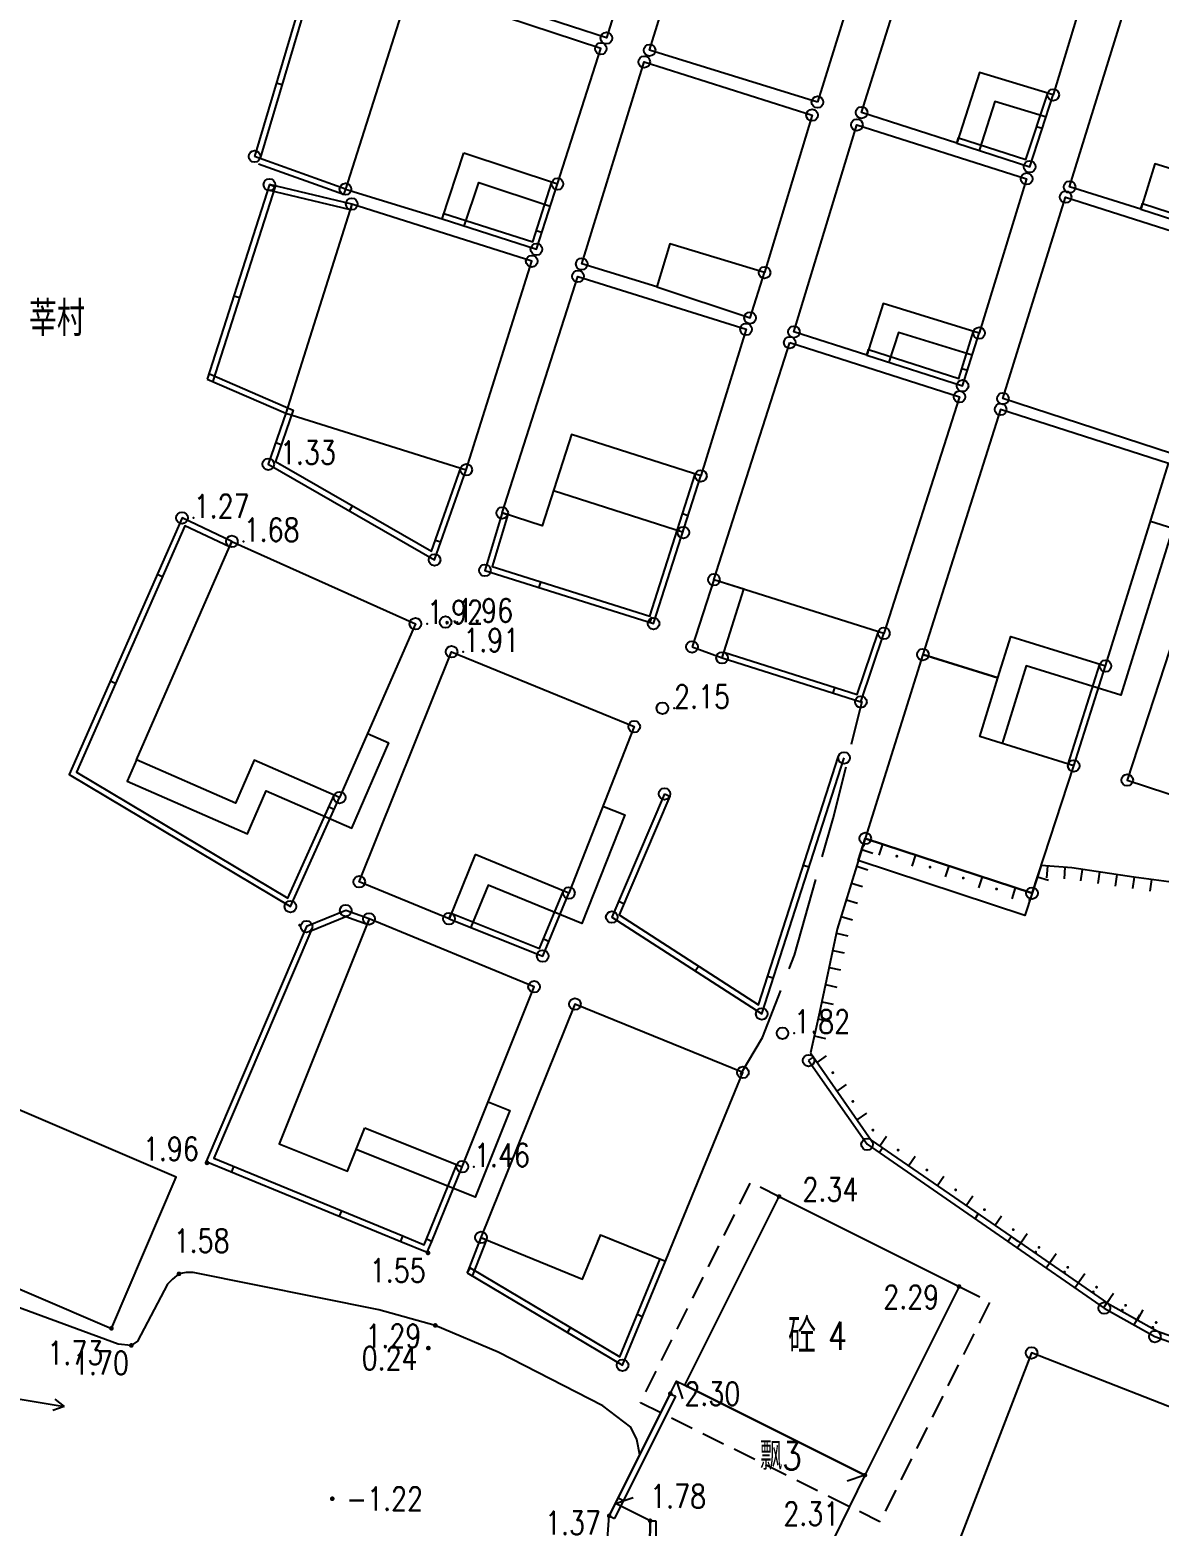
# Model space of a CAD drawing. Extents: x 500036 to 1001740, y 2543128 to 5086681.
# Drawn here: x 500844.6 to 500893, y 2544187.8 to 2544251.9 of the extents above; entities that cross this region are included whole.
import ezdxf
from ezdxf.enums import TextEntityAlignment as Align

# ---------------------------------------------------------------- set-up
doc = ezdxf.new("R2010")
doc.units = 0
doc.header["$LTSCALE"] = 0.5
doc.linetypes.add('X5', pattern=[3, 2, -1])
doc.layers.get('0').update_dxf_attribs({"linetype": 'CONTINUOUS', "lineweight": 5})
doc.layers.add('GCD', color=8, linetype='CONTINUOUS')
doc.layers.add('地形图', color=8, linetype='CONTINUOUS')
doc.styles.add('HZ', font='romans.shx', dxfattribs={"width": 0.8, "bigfont": 'hztxt.shx'})
doc.linetypes.add('10421', pattern='A,2,[150,AAA.SHX,S=1,R=0,X=0,Y=1],1e-11', length=2)

# ---------------------------------------------------------------- blocks, each defined once
blk = doc.blocks.new('GC200')
at = {"linetype": 'Continuous', "const_width": 0.2, "flags": 128}
blk.add_lwpolyline([(-0.1, 0, 1), (0.1, 0, 1)], format="xyb", close=True, dxfattribs=at)
blk = doc.blocks.new('VH')
at = {"const_width": 0.000125}
blk.add_lwpolyline([(-0.00006, 0, 1), (0.00006, 0, 1)], format="xyb", close=True, dxfattribs=at)
blk = doc.blocks.new('HM')
for p, q in [((0, 0), (0.00725, 0)), ((0.00325, 0), (0.00325, 0)), ((0.00635, 0.0005), (0.00725, 0)), ((0.00725, 0), (0.00635, -0.0005))]:
    blk.add_line(p, q)

msp = doc.modelspace()

# ---------------------------------------------------------------- linework, layer by layer
at = {"layer": '地形图', "linetype": 'Continuous'}
for p, q in [((500855.157, 2544249.648), (500855.397, 2544249.576)), ((500887.995, 2544247.693), (500887.758, 2544247.771)), ((500884.336, 2544247.065), (500884.413, 2544247.303)), ((500854.86, 2544245.29), (500855.098, 2544245.214)), ((500858.12, 2544245.1), (500858.036, 2544244.865)), ((500858.39, 2544244.46), (500858.333, 2544244.217)), ((500892.227, 2544244.243), (500892.303, 2544244.48)), ((500862.264, 2544243.821), (500862.34, 2544244.059)), ((500866.54, 2544243.234), (500866.301, 2544243.311)), ((500853.335, 2544240.528), (500853.574, 2544240.452)), ((500880.473, 2544237.982), (500880.549, 2544238.22)), ((500884.786, 2544237.327), (500884.548, 2544237.402)), ((500855.128, 2544234.235), (500855.365, 2544234.154)), ((500858.297, 2544231.305), (500858.421, 2544231.522)), ((500864.84, 2544231.22), (500865.079, 2544231.148)), ((500872.811, 2544231.098), (500872.573, 2544231.175)), ((500853.25, 2544230), (500853.143, 2544229.774)), ((500862.205, 2544229.962), (500861.969, 2544230.045)), ((500850.049, 2544228.599), (500850.278, 2544228.499)), ((500866.419, 2544228.029), (500866.494, 2544228.267)), ((500871.187, 2544226.525), (500871.262, 2544226.764)), ((500874.27, 2544225.01), (500874.346, 2544225.248)), ((500848.036, 2544224.023), (500848.264, 2544223.922)), ((500879.035, 2544223.496), (500879.111, 2544223.735)), ((500889.35, 2544220.38), (500889.112, 2544220.456)), ((500871.8, 2544219.18), (500872.03, 2544219.082)), ((500857.64, 2544218.511), (500857.412, 2544218.614)), ((500881.144, 2544217.029), (500880.988, 2544216.554)), ((500880.262, 2544216.792), (500880.74, 2544216.645)), ((500882.569, 2544216.56), (500882.413, 2544216.085)), ((500877.993, 2544216.036), (500877.755, 2544216.113)), ((500880.041, 2544216.076), (500880.519, 2544215.928)), ((500883.994, 2544216.092), (500883.838, 2544215.617)), ((500885.419, 2544215.624), (500885.263, 2544215.149)), ((500887.793, 2544215.63), (500888.268, 2544215.474)), ((500888.222, 2544216.085), (500888.186, 2544215.587)), ((500888.97, 2544216.032), (500888.935, 2544215.534)), ((500889.714, 2544215.944), (500889.641, 2544215.45)), ((500890.456, 2544215.834), (500890.382, 2544215.339)), ((500891.198, 2544215.724), (500891.124, 2544215.229)), ((500891.94, 2544215.613), (500891.871, 2544215.118)), ((500879.82, 2544215.359), (500880.297, 2544215.212)), ((500886.844, 2544215.155), (500886.688, 2544214.68)), ((500892.683, 2544215.511), (500892.614, 2544215.016)), ((500869.833, 2544214.583), (500870.062, 2544214.485)), ((500879.598, 2544214.643), (500880.076, 2544214.495)), ((500859.13, 2544213.82), (500859.045, 2544213.585)), ((500862.56, 2544213.83), (500862.652, 2544214.062)), ((500879.377, 2544213.926), (500879.855, 2544213.778)), ((500879.171, 2544213.205), (500879.66, 2544213.101)), ((500866.838, 2544212.852), (500866.607, 2544212.948)), ((500879.015, 2544212.472), (500879.504, 2544212.368)), ((500873.116, 2544211.592), (500873.252, 2544211.802)), ((500878.859, 2544211.738), (500879.348, 2544211.634)), ((500876.461, 2544211.277), (500876.223, 2544211.353)), ((500878.703, 2544211.005), (500879.192, 2544210.901)), ((500878.547, 2544210.271), (500879.036, 2544210.167)), ((500878.387, 2544209.538), (500878.874, 2544209.427)), ((500878.221, 2544208.807), (500878.708, 2544208.696)), ((500877.98, 2544207.75), (500878.185, 2544207.893)), ((500878.341, 2544207.669), (500878.751, 2544207.956)), ((500879.201, 2544206.44), (500879.611, 2544206.727)), ((500880.06, 2544205.211), (500880.47, 2544205.497)), ((500881, 2544203.808), (500881.142, 2544204.014)), ((500881.029, 2544204.091), (500881.313, 2544204.503)), ((500882.264, 2544203.239), (500882.548, 2544203.651)), ((500853.242, 2544202.981), (500853.337, 2544203.212)), ((500883.498, 2544202.387), (500883.782, 2544202.799)), ((500884.733, 2544201.535), (500885.017, 2544201.947)), ((500857.866, 2544201.079), (500857.961, 2544201.31)), ((500885.115, 2544200.968), (500885.257, 2544201.173)), ((500885.967, 2544200.683), (500886.251, 2544201.095)), ((500860.488, 2544200), (500860.583, 2544200.231)), ((500863.93, 2544200.17), (500864.163, 2544200.079)), ((500863.93, 2544200.17), (500864.163, 2544200.079)), ((500886.517, 2544200), (500886.659, 2544200.206)), ((500887.07, 2544199.922), (500887.354, 2544200.333)), ((500861.822, 2544200), (500861.591, 2544200.095)), ((500886.928, 2544199.716), (500887.212, 2544200.127)), ((500886.928, 2544199.716), (500887.212, 2544200.127)), ((500863.336, 2544198.648), (500863.464, 2544198.863)), ((500888.163, 2544198.864), (500888.447, 2544199.275)), ((500888.305, 2544199.07), (500888.589, 2544199.481)), ((500889.397, 2544198.012), (500889.681, 2544198.423)), ((500889.539, 2544198.217), (500889.823, 2544198.629)), ((500890.774, 2544197.365), (500891.058, 2544197.777)), ((500890.632, 2544197.16), (500890.916, 2544197.571)), ((500890.632, 2544197.16), (500890.774, 2544197.365)), ((500892.08, 2544196.628), (500892.325, 2544197.064)), ((500867.635, 2544196.095), (500867.763, 2544196.31)), ((500870.858, 2544196.769), (500870.627, 2544196.865)), ((500891.937, 2544196.422), (500892.182, 2544196.858)), ((500872.318, 2544194.009), (500872.572, 2544193.25)), ((500872.05, 2544193.472), (500872.274, 2544193.36)), ((500880.394, 2544189.979), (500879.636, 2544189.723)), ((500869.695, 2544188.769), (500870.455, 2544189.022)), ((500869.812, 2544189.001), (500870.035, 2544188.889)), ((500869.427, 2544188.233), (500869.651, 2544188.121)), ((500871.184, 2544188.024), (500871.434, 2544188.021))]:
    msp.add_line(p, q, dxfattribs=at)
for points in [[(500872.1, 2544260.48), (500869.31, 2544251.59), (500861.81, 2544254.03), (500864.6, 2544262.92)], [(500878.36, 2544248.83), (500871.16, 2544251.05), (500873.91, 2544259.94), (500881.14, 2544257.74)], [(500897.02, 2544244.89), (500892.83, 2544246.189), (500892.227, 2544244.243), (500889.17, 2544245.19), (500892, 2544254.32), (500899.23, 2544252.05)], [(500876.09, 2544241.52), (500872.022, 2544242.75), (500871.468, 2544240.917), (500868.25, 2544241.89), (500870.93, 2544250.55), (500878.13, 2544248.27)], [(500885.29, 2544238.93), (500881.181, 2544240.198), (500880.473, 2544237.982), (500877.35, 2544238.98), (500880.05, 2544247.85), (500887.33, 2544245.54)], [(500863.3, 2544233.07), (500866.11, 2544242.01), (500858.39, 2544244.46), (500855.56, 2544235.49)], [(500893.54, 2544233.77), (500886.31, 2544236.12), (500889, 2544244.76), (500896.22, 2544242.46)], [(500873.36, 2544232.81), (500867.81, 2544234.589), (500866.554, 2544230.671), (500864.84, 2544231.22), (500868.09, 2544241.36), (500875.3, 2544239.09)], [(500877.17, 2544238.52), (500884.45, 2544236.2), (500881.21, 2544226.06), (500873.92, 2544228.36)], [(500890.71, 2544224.66), (500893.41, 2544233.34), (500886.21, 2544235.66), (500882.88, 2544225.15), (500886.1, 2544224.148), (500886.652, 2544225.922)], [(500857.87, 2544219.02), (500854.204, 2544220.619), (500853.404, 2544218.786), (500849.165, 2544220.636), (500853.25, 2544230), (500861.12, 2544226.47)], [(500895.92, 2544218.36), (500899.131, 2544228.11), (500894.82, 2544229.53), (500891.64, 2544219.77)], [(500872.98, 2544225.48), (500874.27, 2544225.01), (500875.2, 2544227.956), (500873.92, 2544228.36)], [(500863.686, 2544216.576), (500862.56, 2544213.83), (500858.71, 2544215.41), (500862.67, 2544225.27), (500870.5, 2544222.06), (500867.7, 2544214.93), (500863.686, 2544216.576)], [(500889.35, 2544220.38), (500885.318, 2544221.634), (500886.1, 2544224.148), (500882.88, 2544225.15), (500880.41, 2544217.27), (500887.56, 2544214.92)], [(500884.25, 2544186.7), (500889.231, 2544184.795), (500888.861, 2544183.827), (500892.41, 2544182.47), (500896.02, 2544191.91), (500887.54, 2544195.22)]]:
    msp.add_lwpolyline(points, close=True, dxfattribs=at)
for points in [[(500884.336, 2544247.065), (500880.25, 2544248.38), (500883.02, 2544257.2), (500890.21, 2544254.9), (500888.47, 2544249.14), (500885.311, 2544250.094), (500884.336, 2544247.065)], [(500860.9, 2544253.83), (500856.78, 2544255.1), (500854.22, 2544246.5)], [(500860.826, 2544253.591), (500856.948, 2544254.787), (500854.46, 2544246.429)], [(500863.202, 2544246.649), (500867.21, 2544245.32), (500869.07, 2544251.12), (500860.9, 2544253.83), (500858.12, 2544245.1), (500862.264, 2544243.821), (500863.202, 2544246.649)], [(500884.336, 2544247.065), (500887.46, 2544246.06), (500888.47, 2544249.14)], [(500884.413, 2544247.303), (500887.3, 2544246.374), (500888.232, 2544249.218)], [(500888.181, 2544248.183), (500885.962, 2544248.853), (500885.288, 2544246.759)], [(500858.12, 2544245.1), (500854.22, 2544246.5)], [(500858.036, 2544244.865), (500854.393, 2544246.172)], [(500854.86, 2544245.29), (500852.19, 2544236.95)], [(500855.098, 2544245.214), (500852.428, 2544236.874)], [(500858.333, 2544244.217), (500854.803, 2544245.047)], [(500858.39, 2544244.46), (500854.86, 2544245.29)], [(500862.264, 2544243.821), (500866.31, 2544242.52), (500867.21, 2544245.32)], [(500862.34, 2544244.059), (500866.148, 2544242.835), (500866.972, 2544245.397)], [(500863.216, 2544243.515), (500863.837, 2544245.385), (500866.904, 2544244.368)], [(500892.227, 2544244.243), (500896.38, 2544242.9), (500897.02, 2544244.89)], [(500892.303, 2544244.48), (500896.219, 2544243.215), (500896.782, 2544244.967)], [(500871.468, 2544240.917), (500875.47, 2544239.58), (500876.09, 2544241.52)], [(500880.473, 2544237.982), (500884.58, 2544236.67), (500885.29, 2544238.93)], [(500880.549, 2544238.22), (500884.417, 2544236.985), (500885.051, 2544239.005)], [(500884.99, 2544237.976), (500881.832, 2544238.951), (500881.426, 2544237.678)], [(500852.19, 2544236.95), (500855.56, 2544235.49), (500854.81, 2544233.31), (500861.94, 2544229.21), (500863.3, 2544233.07)], [(500852.289, 2544237.179), (500855.872, 2544235.627), (500855.114, 2544233.424), (500861.804, 2544229.577), (500863.064, 2544233.153)], [(500865.079, 2544231.148), (500864.41, 2544228.924), (500871.168, 2544226.793), (500873.122, 2544232.886)], [(500864.84, 2544231.22), (500864.1, 2544228.76), (500871.33, 2544226.48), (500873.36, 2544232.81)], [(500872.61, 2544230.38), (500867.034, 2544232.167)], [(500853.25, 2544230), (500851.11, 2544231.01), (500846.27, 2544220.01), (500855.76, 2544214.35), (500857.87, 2544219.02)], [(500853.143, 2544229.774), (500851.235, 2544230.674), (500846.588, 2544220.112), (500855.648, 2544214.708), (500857.642, 2544219.123)], [(500892.641, 2544230.867), (500893.596, 2544230.57), (500891.368, 2544223.408), (500887.31, 2544224.67), (500886.273, 2544221.337)], [(500874.27, 2544225.01), (500880.22, 2544223.12), (500881.21, 2544226.06)], [(500874.346, 2544225.248), (500880.061, 2544223.433), (500880.973, 2544226.14)], [(500889.112, 2544220.456), (500890.472, 2544224.736)], [(500889.35, 2544220.38), (500890.71, 2544224.66)], [(500879.822, 2544221.312), (500880.275, 2544223.147)], [(500849.165, 2544220.636), (500848.765, 2544219.719), (500853.921, 2544217.47), (500854.72, 2544219.303), (500858.387, 2544217.704), (500859.986, 2544221.37)], [(500859.07, 2544221.77), (500859.986, 2544221.37)], [(500871.8, 2544219.18), (500869.54, 2544213.9), (500875.97, 2544209.75), (500879.5, 2544220.72)], [(500872.03, 2544219.082), (500869.853, 2544213.996), (500875.832, 2544210.137), (500879.262, 2544220.797)], [(500879.036, 2544218.126), (500879.583, 2544220.341)], [(500869.162, 2544218.653), (500870.093, 2544218.288), (500868.26, 2544213.62), (500864.232, 2544215.271), (500863.489, 2544213.46)], [(500878.566, 2544216.474), (500879.036, 2544218.126)], [(500880.41, 2544217.27), (500879.207, 2544213.376), (500878.45, 2544209.815), (500878.055, 2544208.079)], [(500887.56, 2544214.92), (500887.248, 2544213.97), (500880.098, 2544216.32), (500880.41, 2544217.27)], [(500887.948, 2544216.105), (500887.56, 2544214.92), (500880.41, 2544217.27)], [(500928.782, 2544205.801), (500926.242, 2544204.403), (500924.458, 2544203.759), (500922.261, 2544203.678), (500920.186, 2544204.498), (500917.551, 2544206.465), (500914.818, 2544208.814), (500912.363, 2544210.33), (500908.765, 2544211.908), (500905.105, 2544212.594), (500902.48, 2544212.96), (500897.53, 2544214.867), (500893.634, 2544215.38), (500891.921, 2544215.616), (500889.262, 2544216.012), (500887.948, 2544216.105)], [(500862.56, 2544213.83), (500866.58, 2544212.23), (500867.7, 2544214.93)], [(500862.652, 2544214.062), (500866.443, 2544212.553), (500867.469, 2544215.026)], [(500877.368, 2544212.263), (500878.292, 2544215.512)], [(500859.13, 2544213.82), (500858.13, 2544214.18), (500856.45, 2544213.49), (500852.15, 2544203.43), (500860.488, 2544200)], [(500859.045, 2544213.585), (500858.136, 2544213.912), (500856.64, 2544213.298), (500852.479, 2544203.565), (500860.583, 2544200.231)], [(500858.951, 2544204.869), (500863.13, 2544203.2), (500866.21, 2544210.91), (500859.13, 2544213.82), (500855.28, 2544204.182), (500858.209, 2544203.012), (500858.951, 2544204.869)], [(500877.143, 2544211.682), (500877.368, 2544212.263)], [(500876.002, 2544208.734), (500876.782, 2544210.75)], [(500872.189, 2544200), (500875.16, 2544207.24), (500867.96, 2544210.17), (500863.93, 2544200.17), (500864.344, 2544200)], [(500875.06, 2544207.155), (500876.002, 2544208.734)], [(500878.055, 2544208.079), (500880.669, 2544204.34), (500886.659, 2544200.206)], [(500878.185, 2544207.893), (500880.669, 2544204.34), (500886.659, 2544200.206)], [(500877.98, 2544207.75), (500880.49, 2544204.16), (500886.517, 2544200)], [(500875.06, 2544207.155), (500875.06, 2544207.155)], [(500875.06, 2544207.155), (500875.06, 2544207.155)], [(500864.243, 2544205.986), (500865.172, 2544205.615), (500863.688, 2544201.9), (500858.58, 2544203.941)], [(500861.591, 2544200.095), (500862.899, 2544203.295)], [(500861.822, 2544200), (500863.13, 2544203.2)], [(500860.583, 2544200.231), (500861.493, 2544199.857), (500861.591, 2544200.095)], [(500863.93, 2544200.17), (500863.336, 2544198.648)], [(500863.93, 2544200.17), (500863.864, 2544200)], [(500863.93, 2544200.17), (500863.864, 2544200)], [(500864.344, 2544200), (500868.283, 2544198.384), (500869.065, 2544200.289)], [(500868.946, 2544200), (500869.065, 2544200.289)], [(500868.946, 2544200), (500869.065, 2544200.289)], [(500869.061, 2544200.281), (500871.84, 2544199.15), (500872.189, 2544200)], [(500869.061, 2544200.281), (500869.751, 2544200)], [(500869.061, 2544200.281), (500869.751, 2544200)], [(500886.659, 2544200.206), (500890.793, 2544197.352), (500892.934, 2544196.148), (500894.499, 2544195.591), (500900.253, 2544194.354)], [(500886.659, 2544200.206), (500890.793, 2544197.352), (500892.934, 2544196.148), (500894.499, 2544195.591), (500900.253, 2544194.354)], [(500886.659, 2544200.206), (500886.957, 2544200)], [(500886.659, 2544200.206), (500886.957, 2544200)], [(500860.488, 2544200), (500861.63, 2544199.53), (500861.822, 2544200)], [(500860.488, 2544200), (500861.63, 2544199.53), (500861.822, 2544200)], [(500864.163, 2544200.079), (500863.569, 2544198.557)], [(500864.163, 2544200.079), (500864.097, 2544199.909)], [(500864.163, 2544200.079), (500864.132, 2544200)], [(500886.517, 2544200), (500890.66, 2544197.14), (500892.83, 2544195.92), (500894.43, 2544195.35), (500900.2, 2544194.11)], [(500886.517, 2544200), (500890.66, 2544197.14), (500892.83, 2544195.92), (500894.43, 2544195.35), (500900.2, 2544194.11)], [(500863.336, 2544198.648), (500870, 2544194.69), (500871.84, 2544199.15)], [(500863.464, 2544198.863), (500869.879, 2544195.053), (500871.609, 2544199.245)]]:
    msp.add_lwpolyline(points, dxfattribs=at)
at = {"layer": '地形图', "linetype": '10421', "flags": 128}
msp.add_lwpolyline([(500873.546, 2544182.907), (500870.938, 2544184.088), (500870.133, 2544184.587), (500869.609, 2544185.415), (500869.33, 2544186.854), (500869.427, 2544188.233), (500870.738, 2544190.853), (500870.619, 2544191.513), (500870.357, 2544192.033), (500869.155, 2544192.95), (500864.667, 2544195.25), (500861.971, 2544196.396), (500859.553, 2544197.064), (500851.586, 2544198.659), (500851.29, 2544198.663), (500850.981, 2544198.608), (500850.697, 2544198.385), (500850.484, 2544198.164), (500849.202, 2544195.724), (500848.936, 2544195.54), (500848.371, 2544195.595), (500838.609, 2544199.178), (500836.642, 2544199.746), (500834.887, 2544200.091), (500830.616, 2544200.472), (500828.126, 2544200.543), (500826.824, 2544200.416), (500823.049, 2544199.979), (500821.904, 2544200.039), (500820.338, 2544200.383), (500801.006, 2544207.273), (500776.69, 2544215.547), (500774.688, 2544215.978), (500772.826, 2544216.354), (500766.011, 2544217.726), (500760.314, 2544218.407), (500757.499, 2544218.226), (500755.307, 2544216.674)], dxfattribs=at)
at = {"layer": '地形图', "linetype": 'Continuous', "elevation": 2.003, "flags": 128}
msp.add_lwpolyline([(500829.801, 2544211.771), (500827.085, 2544205.271), (500848.085, 2544196.271), (500850.86, 2544202.746)], close=True, dxfattribs=at)
at = {"layer": '地形图', "linetype": 'X5', "flags": 128}
msp.add_lwpolyline([(500884.429, 2544198.065), (500885.751, 2544197.404), (500881.039, 2544187.98), (500870.769, 2544193.084), (500875.493, 2544202.533), (500876.713, 2544201.923)], dxfattribs=at)
at = {"layer": '地形图', "linetype": 'Continuous', "flags": 128}
for points in [[(500876.713, 2544201.923), (500884.429, 2544198.065), (500880.394, 2544189.979), (500872.675, 2544193.831)], [(500871.184, 2544188.024), (500869.695, 2544188.769), (500872.05, 2544193.472), (500872.318, 2544194.009), (500872.675, 2544193.831), (500880.394, 2544189.979), (500875.068, 2544179.122), (500872.39, 2544180.185), (500873.546, 2544182.907), (500871.144, 2544184.759)]]:
    msp.add_lwpolyline(points, close=True, dxfattribs=at)
for points in [[(500872.05, 2544193.472), (500869.427, 2544188.233)], [(500872.274, 2544193.36), (500869.651, 2544188.121)], [(500871.434, 2544188.021), (500871.396, 2544184.881), (500873.699, 2544183.105)]]:
    msp.add_lwpolyline(points, dxfattribs=at)
at = {"layer": '地形图', "linetype": 'Continuous', "elevation": 1.781, "flags": 128}
msp.add_lwpolyline([(500871.184, 2544188.024), (500871.144, 2544184.759), (500873.546, 2544182.907)], dxfattribs=at)
at = {"layer": '地形图'}
for centre in [(500869.31, 2544251.57), (500869.07, 2544251.12), (500870.93, 2544250.55), (500871.16, 2544251.05), (500878.36, 2544248.83), (500888.47, 2544249.14), (500878.13, 2544248.27), (500880.25, 2544248.38), (500880.05, 2544247.85), (500854.22, 2544246.5), (500887.33, 2544245.54), (500887.46, 2544246.06), (500854.86, 2544245.29), (500858.12, 2544245.1), (500867.21, 2544245.32), (500889.17, 2544245.19), (500858.39, 2544244.46), (500889, 2544244.76), (500866.31, 2544242.52), (500866.11, 2544242.01), (500868.25, 2544241.89), (500868.09, 2544241.36), (500876.09, 2544241.52), (500875.3, 2544239.09), (500875.47, 2544239.58), (500877.17, 2544238.52), (500877.35, 2544238.98), (500885.29, 2544238.93), (500884.58, 2544236.67), (500884.45, 2544236.2), (500886.31, 2544236.12), (500886.21, 2544235.66), (500854.81, 2544233.31), (500863.3, 2544233.07), (500873.36, 2544232.81), (500851.11, 2544231.01), (500864.84, 2544231.22), (500872.61, 2544230.38), (500853.25, 2544230), (500861.94, 2544229.21), (500864.1, 2544228.76), (500873.92, 2544228.36), (500861.12, 2544226.47), (500862.41, 2544226.54), (500871.33, 2544226.48), (500881.21, 2544226.06), (500862.67, 2544225.27), (500872.98, 2544225.48), (500874.27, 2544225.01), (500882.88, 2544225.15), (500890.71, 2544224.66), (500880.22, 2544223.12), (500871.71, 2544222.85), (500870.5, 2544222.06), (500879.5, 2544220.72), (500889.35, 2544220.38), (500891.64, 2544219.77), (500871.8, 2544219.18), (500857.87, 2544219.02), (500880.41, 2544217.27), (500858.71, 2544215.41), (500867.7, 2544214.93), (500887.56, 2544214.92), (500855.76, 2544214.35), (500858.13, 2544214.18), (500856.45, 2544213.49), (500859.13, 2544213.82), (500862.56, 2544213.83), (500869.54, 2544213.9), (500866.58, 2544212.23), (500866.21, 2544210.91), (500867.96, 2544210.17), (500875.97, 2544209.75), (500876.86, 2544208.92), (500877.98, 2544207.75), (500875.16, 2544207.24), (500880.49, 2544204.16), (500863.13, 2544203.2), (500863.93, 2544200.17), (500863.93, 2544200.17), (500890.66, 2544197.14), (500892.83, 2544195.92), (500887.54, 2544195.22), (500870, 2544194.69)]:
    msp.add_circle(centre, 0.25, dxfattribs=at)
for p in [(500855.31, 2544233.31, 1.33), (500851.61, 2544231.01, 1.27), (500853.75, 2544230, 1.68), (500861.62, 2544226.47, 1.92), (500862.91, 2544226.54, 1.96), (500863.17, 2544225.27, 1.91), (500872.21, 2544222.85, 2.15), (500877.36, 2544208.92, 1.82), (500863.63, 2544203.2, 1.46)]:
    msp.add_point(p, dxfattribs=at)

# ---------------------------------------------------------------- block references
at = {"layer": '地形图', "linetype": 'Continuous', "xscale": 500, "yscale": 500, "zscale": 500}
for p in [(500880.338, 2544216.978), (500881.763, 2544216.509), (500883.188, 2544216.041), (500884.613, 2544215.573), (500886.038, 2544215.104), (500887.463, 2544214.636), (500856.151, 2544213.553), (500879.017, 2544207.227), (500879.877, 2544205.997), (500880.736, 2544204.768), (500881.817, 2544203.912), (500883.051, 2544203.06), (500884.286, 2544202.208), (500885.52, 2544201.356), (500886.755, 2544200.504), (500887.716, 2544199.537), (500887.858, 2544199.743), (500889.092, 2544198.89), (500888.95, 2544198.685), (500890.185, 2544197.833), (500890.327, 2544198.038), (500891.431, 2544197.051), (500891.573, 2544197.258), (500892.738, 2544196.316), (500892.881, 2544196.522)]:
    msp.add_blockref('VH', p, dxfattribs=at)
at = {"layer": '地形图', "linetype": 'Continuous'}
ref = msp.add_blockref('GC200', (500852.183, 2544203.365, 1.963), dxfattribs=dict(at, xscale=0.5, yscale=0.5, zscale=0.5))
ref.add_attrib('height', '1.96', dxfattribs={"layer": 'GCD', "linetype": 'Continuous', "height": 1, "style": 'HZ', "width": 0.8}).set_placement((500849.433, 2544203.965, 1.96), align=Align.MIDDLE_LEFT)
ref = msp.add_blockref('GC200', (500876.713, 2544201.923, 2.337), dxfattribs=dict(at, xscale=0.5, yscale=0.5, zscale=0.5))
ref.add_attrib('height', '2.34', dxfattribs={"layer": 'GCD', "linetype": 'Continuous', "height": 1, "style": 'HZ', "width": 0.8}).set_placement((500877.713, 2544202.223, 2.34), align=Align.MIDDLE_LEFT)
ref = msp.add_blockref('GC200', (500850.981, 2544198.608, 1.583), dxfattribs=dict(at, xscale=0.5, yscale=0.5, zscale=0.5))
ref.add_attrib('height', '1.58', dxfattribs={"layer": 'GCD', "linetype": 'Continuous', "height": 1, "style": 'HZ', "width": 0.8}).set_placement((500850.751, 2544200.029, 1.583), align=Align.MIDDLE_LEFT)
ref = msp.add_blockref('GC200', (500861.662, 2544199.503, 1.548), dxfattribs=dict(at, xscale=0.5, yscale=0.5, zscale=0.5))
ref.add_attrib('height', '1.55', dxfattribs={"layer": 'GCD', "linetype": 'Continuous', "height": 1, "style": 'HZ', "width": 0.8}).set_placement((500859.162, 2544198.753, 1.55), align=Align.MIDDLE_LEFT)
ref = msp.add_blockref('GC200', (500884.429, 2544198.065, 2.285), dxfattribs=dict(at, xscale=0.5, yscale=0.5, zscale=0.5))
ref.add_attrib('height', '2.29', dxfattribs={"layer": 'GCD', "linetype": 'Continuous', "height": 1, "style": 'HZ', "width": 0.8}).set_placement((500881.179, 2544197.615, 2.29), align=Align.MIDDLE_LEFT)
ref = msp.add_blockref('GC200', (500848.085, 2544196.271, 1.727), dxfattribs=dict(at, xscale=0.5, yscale=0.5, zscale=0.5))
ref.add_attrib('height', '1.73', dxfattribs={"layer": 'GCD', "linetype": 'Continuous', "height": 1, "style": 'HZ', "width": 0.8}).set_placement((500845.335, 2544195.221, 1.73), align=Align.MIDDLE_LEFT)
ref = msp.add_blockref('GC200', (500861.971, 2544196.396, 1.291), dxfattribs=dict(at, xscale=0.5, yscale=0.5, zscale=0.5))
ref.add_attrib('height', '1.29', dxfattribs={"layer": 'GCD', "linetype": 'Continuous', "height": 1, "style": 'HZ', "width": 0.8}).set_placement((500858.971, 2544195.946, 1.29), align=Align.MIDDLE_LEFT)
ref = msp.add_blockref('GC200', (500848.936, 2544195.54, 1.696), dxfattribs=dict(at, xscale=0.5, yscale=0.5, zscale=0.5))
ref.add_attrib('height', '1.70', dxfattribs={"layer": 'GCD', "linetype": 'Continuous', "height": 1, "style": 'HZ', "width": 0.8}).set_placement((500846.436, 2544194.79, 1.7), align=Align.MIDDLE_LEFT)
ref = msp.add_blockref('GC200', (500861.674, 2544195.424, 0.242), dxfattribs=dict(at, xscale=0.5, yscale=0.5, zscale=0.5))
ref.add_attrib('height', '0.24', dxfattribs={"layer": 'GCD', "linetype": 'Continuous', "height": 1, "style": 'HZ', "width": 0.8}).set_placement((500858.812, 2544194.988, 0.24), align=Align.MIDDLE_LEFT)
at = {"layer": '地形图', "linetype": 'Continuous', "xscale": 500.0000000000247, "yscale": 500, "zscale": 500, "rotation": 350.612938744655}
msp.add_blockref('HM', (500842.484, 2544193.509), dxfattribs=at)
at = {"layer": '地形图', "linetype": 'Continuous'}
ref = msp.add_blockref('GC200', (500872.05, 2544193.472, 2.304), dxfattribs=dict(at, xscale=0.5, yscale=0.5, zscale=0.5))
ref.add_attrib('height', '2.30', dxfattribs={"layer": 'GCD', "linetype": 'Continuous', "height": 1, "style": 'HZ', "width": 0.8}).set_placement((500872.65, 2544193.472, 2.304), align=Align.MIDDLE_LEFT)
ref = msp.add_blockref('GC200', (500880.394, 2544189.979, 2.31), dxfattribs=dict(at, xscale=0.5, yscale=0.5, zscale=0.5))
ref.add_attrib('height', '2.31', dxfattribs={"layer": 'GCD', "linetype": 'Continuous', "height": 1, "style": 'HZ', "width": 0.8}).set_placement((500876.894, 2544188.329, 2.31), align=Align.MIDDLE_LEFT)
ref = msp.add_blockref('GC200', (500857.555, 2544188.97, -1.22), dxfattribs=dict(at, xscale=0.5, yscale=0.5, zscale=0.5))
ref.add_attrib('height', '-1.22', dxfattribs={"layer": 'GCD', "linetype": 'Continuous', "height": 1, "style": 'HZ', "width": 0.8}).set_placement((500858.155, 2544188.97, -1.22), align=Align.MIDDLE_LEFT)
ref = msp.add_blockref('GC200', (500871.184, 2544188.024, 1.781), dxfattribs=dict(at, xscale=0.5, yscale=0.5, zscale=0.5))
ref.add_attrib('height', '1.78', dxfattribs={"layer": 'GCD', "linetype": 'Continuous', "height": 1, "style": 'HZ', "width": 0.8}).set_placement((500871.184, 2544189.074, 1.78), align=Align.MIDDLE_LEFT)
ref = msp.add_blockref('GC200', (500869.427, 2544188.233, 1.374), dxfattribs=dict(at, xscale=0.5, yscale=0.5, zscale=0.5))
ref.add_attrib('height', '1.37', dxfattribs={"layer": 'GCD', "linetype": 'Continuous', "height": 1, "style": 'HZ', "width": 0.8}).set_placement((500866.677, 2544187.933, 1.37), align=Align.MIDDLE_LEFT)

# ---------------------------------------------------------------- texts
at = {"layer": '地形图', "linetype": 'Continuous', "style": 'HZ', "width": 0.8}
for s, height, p in [('莘村', 1.5, (500845.745, 2544239.625)), ('飘3', 1.2, (500876.787, 2544190.833))]:
    msp.add_text(s, height=height, dxfattribs=at).set_placement(p, align=Align.MIDDLE)
at = {"layer": '地形图', "style": 'HZ', "width": 0.8}
for s, p in [('1.33', (500855.31, 2544233.31)), ('1.27', (500851.61, 2544231.01)), ('1.68', (500853.75, 2544230)), ('1.92', (500861.62, 2544226.47)), ('1.96', (500862.91, 2544226.54)), ('1.91', (500863.17, 2544225.27)), ('2.15', (500872.21, 2544222.85)), ('1.82', (500877.36, 2544208.92)), ('1.46', (500863.63, 2544203.2))]:
    msp.add_text(s, height=1, dxfattribs=at).set_placement(p)
at = {"layer": '地形图', "linetype": 'Continuous', "style": 'HZ', "width": 0.8}
msp.add_text('砼', height=1.5, dxfattribs=at).set_placement((500878.302, 2544195.95), align=Align.MIDDLE_RIGHT)
msp.add_text('4', height=1.2, dxfattribs=at).set_placement((500878.802, 2544195.95), align=Align.MIDDLE_LEFT)

doc.saveas('drawing.dxf')
